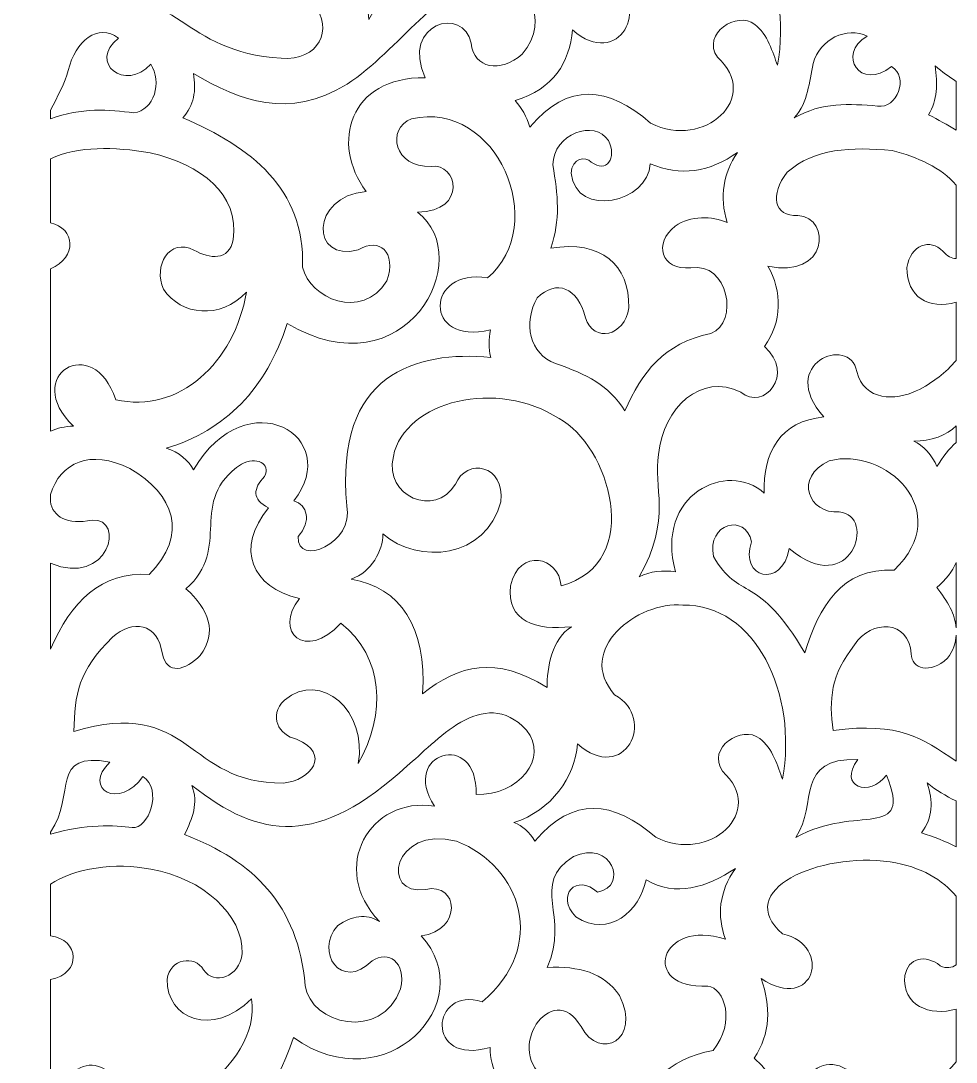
# Model space of a CAD drawing. Header units: centimetres. Extents: x -61 to 59, y -102 to 102.
# Drawn here: x 9.6 to 59.4, y -49.6 to 5.9 of the extents above; entities that cross this region are included whole.
import ezdxf

# ---------------------------------------------------------------- set-up
doc = ezdxf.new("R2010")
doc.units = ezdxf.units.CM
doc.header["$MEASUREMENT"] = 0
doc.layers.add('layer 1', color=7, linetype='Continuous')

msp = doc.modelspace()

# ---------------------------------------------------------------- linework, layer by layer
at = {"layer": 'layer 1', "color": 242, "lineweight": 9}
for points, knots in [([(23.37689, 19.18254), (22.43137, 19.40841), (22.38956, 20.54622), (23.20852, 20.96128), (23.20852, 20.96128), (22.81492, 22.16985), (20.26239, 21.0318), (20.27463, 19.31227), (20.27463, 19.31227), (20.35761, 17.55398), (20.26348, 16.01241), (18.862, 14.89542), (18.862, 14.89542), (19.77286, 14.0895), (20.30086, 13.17414), (19.98655, 12.01797), (19.98655, 12.01797), (19.24419, 10.15633), (17.63256, 10.61216), (17.43353, 11.7773), (17.43353, 11.7773), (17.34399, 13.53609), (15.25153, 13.3037), (14.18486, 11.57967), (14.18486, 11.57967), (13.33559, 10.21573), (13.01016, 9.0373), (13.10977, 7.17041), (13.10977, 7.17041), (17.99027, 7.80266), (18.08389, 4.25697), (23.43735, 3.93129), (23.43735, 3.93129), (25.42957, 3.77405), (26.26787, 5.46731), (25.16216, 6.80161), (25.16216, 6.80161), (22.4168, 7.43852), (23.34248, 9.98483), (25.50392, 9.69696), (25.50392, 9.69696), (27.33215, 9.32042), (27.97532, 7.97521), (28.10502, 5.99951), (28.10502, 5.99951), (29.80214, 8.57448), (28.92344, 12.47803), (26.8481, 12.85594), (26.8481, 12.85594), (25.38957, 10.90348), (23.41728, 12.51285), (24.82078, 14.17203), (24.82078, 14.17203), (21.86534, 15.01027), (21.69332, 18.03565), (23.37689, 19.18254)], [0, 0, 0, 0, 0.06666667, 0.06666667, 0.06666667, 0.06666667, 0.13333333, 0.13333333, 0.13333333, 0.13333333, 0.2, 0.2, 0.2, 0.2, 0.26666667, 0.26666667, 0.26666667, 0.26666667, 0.33333333, 0.33333333, 0.33333333, 0.33333333, 0.4, 0.4, 0.4, 0.4, 0.46666667, 0.46666667, 0.46666667, 0.46666667, 0.53333333, 0.53333333, 0.53333333, 0.53333333, 0.6, 0.6, 0.6, 0.6, 0.66666667, 0.66666667, 0.66666667, 0.66666667, 0.73333333, 0.73333333, 0.73333333, 0.73333333, 0.8, 0.8, 0.8, 0.8, 0.86666667, 0.86666667, 0.86666667, 0.86666667, 1, 1, 1, 1]), ([(49.89565, 3.56565), (50.73054, 8.11513), (48.46154, 12.927), (44.57618, 12.84465), (44.57618, 12.84465), (42.18297, 13.07529), (38.81976, 10.47894), (40.94722, 8.06553), (40.94722, 8.06553), (43.25028, 6.76927), (41.44954, 3.25725), (38.96798, 5.44351), (38.96798, 5.44351), (38.8041, 3.67942), (37.96786, 2.31881), (35.91851, 1.67709), (35.91851, 1.67709), (36.25076, 1.2759), (36.52347, 0.81877), (36.69001, 0.26187), (36.69001, 0.26187), (38.74519, 2.67186), (40.86577, 2.43936), (43.13504, 0.46625), (43.13504, 0.46625), (46.00891, -0.97396), (49.06803, 1.86029), (46.69555, 3.9875), (46.69555, 3.9875), (45.83176, 5.24096), (47.75802, 6.48308), (48.68553, 5.72973), (48.68553, 5.72973), (49.38289, 5.23892), (49.64687, 4.20858), (49.89565, 3.56565)], [0, 0, 0, 0, 0.1, 0.1, 0.1, 0.1, 0.2, 0.2, 0.2, 0.2, 0.3, 0.3, 0.3, 0.3, 0.4, 0.4, 0.4, 0.4, 0.5, 0.5, 0.5, 0.5, 0.6, 0.6, 0.6, 0.6, 0.7, 0.7, 0.7, 0.7, 0.8, 0.8, 0.8, 0.8, 1, 1, 1, 1]), ([(18.75193, 3.11043), (18.92088, 2.21238), (18.78221, 1.41273), (18.19396, 0.75681), (18.19396, 0.75681), (21.85401, -0.83523), (24.68898, -3.00024), (24.5773, -7.21145), (24.5773, -7.21145), (24.94355, -8.87405), (27.73123, -10.08719), (29.07132, -7.94175), (29.07132, -7.94175), (29.5972, -6.39894), (28.68657, -5.59996), (27.54265, -6.28436), (27.54265, -6.28436), (24.99698, -6.98672), (24.95708, -3.43083), (27.96565, -3.17852), (27.96565, -3.17852), (26.05858, -0.60715), (27.05309, 2.92789), (31.11791, 2.89371), (31.11791, 2.89371), (29.79016, 5.82453), (33.19143, 6.72695), (33.56771, 4.72536), (33.56771, 4.72536), (33.70656, 3.36002), (35.11988, 3.14331), (36.28795, 4.14052), (36.28795, 4.14052), (37.89175, 6.05261), (36.50646, 8.26344), (34.36508, 8.05575), (34.36508, 8.05575), (32.01914, 8.01314), (29.70455, 4.36174), (26.95295, 2.54956), (26.95295, 2.54956), (23.80066, 0.6242), (21.29445, 1.65525), (18.75193, 3.11043)], [0, 0, 0, 0, 0.08333333, 0.08333333, 0.08333333, 0.08333333, 0.16666667, 0.16666667, 0.16666667, 0.16666667, 0.25, 0.25, 0.25, 0.25, 0.33333333, 0.33333333, 0.33333333, 0.33333333, 0.41666667, 0.41666667, 0.41666667, 0.41666667, 0.5, 0.5, 0.5, 0.5, 0.58333333, 0.58333333, 0.58333333, 0.58333333, 0.66666667, 0.66666667, 0.66666667, 0.66666667, 0.75, 0.75, 0.75, 0.75, 0.83333333, 0.83333333, 0.83333333, 0.83333333, 1, 1, 1, 1]), ([(11.12796, 1.16585), (11.51034, 1.86999), (11.90112, 2.62315), (12.07964, 3.27937), (12.07964, 3.27937), (12.45218, 4.85993), (13.66718, 5.81805), (14.75527, 5.00789), (14.75527, 5.00789), (13.1033, 3.68562), (15.13853, 2.12088), (16.47635, 3.61468), (16.47635, 3.61468), (17.10275, 2.65516), (16.6694, 1.16003), (15.57457, 1.01749), (15.57457, 1.01749), (14.26764, 1.19239), (12.78266, 1.3115), (11.12796, 0.7002), (11.12796, 0.7002), (11.12796, 0.7002), (11.12796, 1.16585), (11.12796, 1.16585)], [0, 0, 0, 0, 0.14285714, 0.14285714, 0.14285714, 0.14285714, 0.28571429, 0.28571429, 0.28571429, 0.28571429, 0.42857143, 0.42857143, 0.42857143, 0.42857143, 0.57142857, 0.57142857, 0.57142857, 0.57142857, 0.71428571, 0.71428571, 0.71428571, 0.71428571, 1, 1, 1, 1]), ([(54.68117, 5.10878), (53.62026, 5.6336), (52.12713, 4.95193), (51.80781, 3.64907), (51.80781, 3.64907), (51.56365, 2.62652), (51.56512, 1.64885), (50.79573, 0.74554), (50.79573, 0.74554), (52.25347, 1.60858), (53.74476, 1.49243), (55.2401, 1.38182), (55.2401, 1.38182), (56.25127, 1.21261), (56.94597, 2.92966), (55.9789, 3.49048), (55.9789, 3.49048), (54.333, 2.16448), (53.01712, 4.12477), (54.68117, 5.10878)], [0, 0, 0, 0, 0.16666667, 0.16666667, 0.16666667, 0.16666667, 0.33333333, 0.33333333, 0.33333333, 0.33333333, 0.5, 0.5, 0.5, 0.5, 0.66666667, 0.66666667, 0.66666667, 0.66666667, 1, 1, 1, 1]), ([(59.42796, 0.08679), (58.96682, 0.37724), (58.47596, 0.6514), (57.95871, 0.91677), (57.95871, 0.91677), (58.4277, 1.72031), (58.44831, 2.56559), (58.30406, 3.51885), (58.30406, 3.51885), (58.67801, 3.21711), (59.05105, 2.93968), (59.42796, 2.6962), (59.42796, 2.6962), (59.42796, 2.6962), (59.42796, 0.08679), (59.42796, 0.08679)], [0, 0, 0, 0, 0.2, 0.2, 0.2, 0.2, 0.4, 0.4, 0.4, 0.4, 0.6, 0.6, 0.6, 0.6, 1, 1, 1, 1]), ([(30.70262, -4.27644), (33.40521, -4.24004), (32.82835, -1.6143), (31.42706, -1.83734), (31.42706, -1.83734), (29.4692, -1.92237), (29.00388, 0.15652), (30.39039, 0.70597), (30.39039, 0.70597), (34.95017, 1.71661), (37.77719, -4.9304), (34.43687, -7.78734), (34.43687, -7.78734), (31.13873, -7.20604), (30.95225, -11.43146), (34.59227, -10.55602), (34.59227, -10.55602), (34.49349, -11.04605), (34.48549, -11.535), (34.61016, -12.02234), (34.61016, -12.02234), (30.63724, -11.66201), (26.26066, -12.85418), (26.93924, -19.93797), (26.93924, -19.93797), (27.35476, -21.9305), (24.2581, -23.24294), (24.33547, -21.57966), (24.33547, -21.57966), (25.07071, -20.73581), (24.83454, -19.89563), (24.10257, -19.67184), (24.10257, -19.67184), (26.78607, -16.27634), (21.63773, -13.15359), (18.7583, -18.01072), (18.7583, -18.01072), (18.53927, -17.55796), (17.96689, -17.05015), (17.29726, -16.87178), (17.29726, -16.87178), (20.46057, -15.91943), (22.63433, -13.70992), (23.75528, -10.21261), (23.75528, -10.21261), (30.07788, -13.95511), (33.91138, -6.73069), (30.70262, -4.27644)], [0, 0, 0, 0, 0.07692308, 0.07692308, 0.07692308, 0.07692308, 0.15384615, 0.15384615, 0.15384615, 0.15384615, 0.23076923, 0.23076923, 0.23076923, 0.23076923, 0.30769231, 0.30769231, 0.30769231, 0.30769231, 0.38461538, 0.38461538, 0.38461538, 0.38461538, 0.46153846, 0.46153846, 0.46153846, 0.46153846, 0.53846154, 0.53846154, 0.53846154, 0.53846154, 0.61538462, 0.61538462, 0.61538462, 0.61538462, 0.69230769, 0.69230769, 0.69230769, 0.69230769, 0.76923077, 0.76923077, 0.76923077, 0.76923077, 0.84615385, 0.84615385, 0.84615385, 0.84615385, 1, 1, 1, 1]), ([(47.7594, -1.09326), (46.31082, -2.13578), (44.70431, -2.3963), (43.11572, -1.69466), (43.11572, -1.69466), (42.99801, -3.77896), (39.20249, -4.63885), (38.88997, -2.20715), (38.88997, -2.20715), (38.94362, -1.38153), (39.67033, -1.27142), (39.97207, -1.60733), (39.97207, -1.60733), (40.76197, -2.24017), (41.37293, -1.37374), (40.87995, -0.46492), (40.87995, -0.46492), (40.17795, 0.68961), (37.92484, -0.0922), (37.92076, -1.75807), (37.92076, -1.75807), (38.19416, -3.38524), (38.33347, -4.67212), (37.80739, -6.20097), (37.80739, -6.20097), (40.50876, -5.75771), (42.01945, -7.09303), (41.97341, -9.3765), (41.97341, -9.3765), (41.75119, -10.90861), (40.10751, -11.27087), (39.65438, -9.90762), (39.65438, -9.90762), (39.27153, -8.2921), (38.09976, -7.8385), (37.0855, -8.84955), (37.0855, -8.84955), (36.32969, -10.14897), (36.67127, -11.8626), (38.07047, -12.35359), (38.07047, -12.35359), (39.74644, -12.92374), (40.87861, -13.49951), (41.76808, -14.86804), (41.76808, -14.86804), (42.65772, -12.82969), (43.82574, -11.26838), (46.34785, -10.74774), (46.34785, -10.74774), (47.86816, -10.14429), (47.28072, -6.92856), (45.27847, -7.2411), (45.27847, -7.2411), (43.67944, -7.4003), (43.2772, -5.91422), (44.44477, -5.02005), (44.44477, -5.02005), (45.25134, -4.44439), (46.43202, -4.48239), (47.21838, -4.82906), (47.21838, -4.82906), (46.77373, -3.443), (47.02761, -2.2143), (47.7594, -1.09326)], [0, 0, 0, 0, 0.05882353, 0.05882353, 0.05882353, 0.05882353, 0.11764706, 0.11764706, 0.11764706, 0.11764706, 0.17647059, 0.17647059, 0.17647059, 0.17647059, 0.23529412, 0.23529412, 0.23529412, 0.23529412, 0.29411765, 0.29411765, 0.29411765, 0.29411765, 0.35294118, 0.35294118, 0.35294118, 0.35294118, 0.41176471, 0.41176471, 0.41176471, 0.41176471, 0.47058824, 0.47058824, 0.47058824, 0.47058824, 0.52941176, 0.52941176, 0.52941176, 0.52941176, 0.58823529, 0.58823529, 0.58823529, 0.58823529, 0.64705882, 0.64705882, 0.64705882, 0.64705882, 0.70588235, 0.70588235, 0.70588235, 0.70588235, 0.76470588, 0.76470588, 0.76470588, 0.76470588, 0.82352941, 0.82352941, 0.82352941, 0.82352941, 0.88235294, 0.88235294, 0.88235294, 0.88235294, 1, 1, 1, 1]), ([(11.12779, -1.43075), (12.63384, -0.7418), (14.48472, -0.79483), (16.45663, -1.10832), (16.45663, -1.10832), (19.15695, -1.75466), (21.215, -3.28362), (20.87159, -5.74804), (20.87159, -5.74804), (20.67403, -6.87654), (19.60731, -6.78749), (18.78296, -6.29736), (18.78296, -6.29736), (17.4581, -5.63253), (16.61393, -7.13392), (17.15317, -8.39163), (17.15317, -8.39163), (18.1141, -9.78705), (20.16264, -10.02685), (21.58417, -8.5395), (21.58417, -8.5395), (20.93606, -12.30434), (17.99424, -15.0467), (14.60897, -14.27773), (14.60897, -14.27773), (13.42629, -10.63974), (9.5513, -12.99864), (12.36352, -15.68785), (12.36352, -15.68785), (11.90332, -15.7023), (11.49264, -15.79477), (11.12796, -15.95405), (11.12796, -15.95405), (11.12796, -15.95405), (11.12761, -7.30747), (11.12761, -7.30747), (11.12761, -7.30747), (12.5742, -6.691), (12.45684, -5.12637), (11.12779, -4.84628), (11.12779, -4.84628), (11.12779, -4.84628), (11.12779, -1.43075), (11.12779, -1.43075)], [0, 0, 0, 0, 0.08333333, 0.08333333, 0.08333333, 0.08333333, 0.16666667, 0.16666667, 0.16666667, 0.16666667, 0.25, 0.25, 0.25, 0.25, 0.33333333, 0.33333333, 0.33333333, 0.33333333, 0.41666667, 0.41666667, 0.41666667, 0.41666667, 0.5, 0.5, 0.5, 0.5, 0.58333333, 0.58333333, 0.58333333, 0.58333333, 0.66666667, 0.66666667, 0.66666667, 0.66666667, 0.75, 0.75, 0.75, 0.75, 0.83333333, 0.83333333, 0.83333333, 0.83333333, 1, 1, 1, 1]), ([(59.42796, -12.18502), (58.88728, -12.82094), (58.2014, -13.37486), (57.30044, -13.80901), (57.30044, -13.80901), (56.21606, -14.31825), (54.53043, -14.37942), (54.12423, -12.76884), (54.12423, -12.76884), (53.76481, -10.78723), (49.82686, -12.36157), (52.3731, -15.19951), (52.3731, -15.19951), (50.05329, -15.40564), (49.09656, -17.11435), (49.19629, -19.26078), (49.19629, -19.26078), (47.24097, -17.49009), (43.32513, -19.33183), (44.46554, -23.45242), (44.46554, -23.45242), (43.79926, -23.37512), (43.11328, -23.40241), (42.52572, -23.73132), (42.52572, -23.73132), (44.31013, -20.59492), (43.24224, -18.92839), (43.55626, -17.19267), (43.55626, -17.19267), (43.79979, -14.68611), (45.8477, -12.8244), (47.93631, -13.87094), (47.93631, -13.87094), (49.17997, -14.9207), (50.85596, -12.90997), (49.20562, -11.4461), (49.20562, -11.4461), (50.14735, -10.15336), (50.16726, -8.48384), (49.38367, -7.14911), (49.38367, -7.14911), (52.56693, -7.87173), (52.83415, -4.60013), (50.9848, -4.44787), (50.9848, -4.44787), (49.70791, -4.53329), (49.48382, -3.34189), (50.41204, -2.1503), (50.41204, -2.1503), (51.8795, -0.86484), (53.82248, -0.79513), (56.01268, -0.99252), (56.01268, -0.99252), (57.37126, -1.33703), (58.62016, -1.90113), (59.42796, -2.82951), (59.42796, -2.82951), (59.42796, -2.82951), (59.42796, -6.75359), (59.42796, -6.75359), (59.42796, -6.75359), (59.20425, -6.74269), (58.96093, -6.62347), (58.71803, -6.36471), (58.71803, -6.36471), (58.05629, -5.65674), (56.97838, -6.02613), (56.80109, -7.22618), (56.80109, -7.22618), (56.78749, -8.8111), (57.96227, -9.49627), (59.42795, -9.08584), (59.42795, -9.08584), (59.42795, -9.08584), (59.42796, -12.18502), (59.42796, -12.18502)], [0, 0, 0, 0, 0.05, 0.05, 0.05, 0.05, 0.1, 0.1, 0.1, 0.1, 0.15, 0.15, 0.15, 0.15, 0.2, 0.2, 0.2, 0.2, 0.25, 0.25, 0.25, 0.25, 0.3, 0.3, 0.3, 0.3, 0.35, 0.35, 0.35, 0.35, 0.4, 0.4, 0.4, 0.4, 0.45, 0.45, 0.45, 0.45, 0.5, 0.5, 0.5, 0.5, 0.55, 0.55, 0.55, 0.55, 0.6, 0.6, 0.6, 0.6, 0.65, 0.65, 0.65, 0.65, 0.7, 0.7, 0.7, 0.7, 0.75, 0.75, 0.75, 0.75, 0.8, 0.8, 0.8, 0.8, 0.85, 0.85, 0.85, 0.85, 0.9, 0.9, 0.9, 0.9, 1, 1, 1, 1]), ([(32.72344, -18.79144), (31.63496, -20.58553), (28.92527, -19.43884), (29.41603, -17.30243), (29.41603, -17.30243), (30.02558, -14.31827), (35.00444, -13.14363), (38.25352, -15.28805), (38.25352, -15.28805), (40.87173, -16.64982), (42.89875, -22.95236), (38.36244, -24.21165), (38.36244, -24.21165), (38.25438, -22.65386), (36.14264, -22.14538), (35.65972, -24.20274), (35.65972, -24.20274), (35.42111, -26.07653), (37.04344, -26.6098), (38.91272, -26.38379), (38.91272, -26.38379), (37.88795, -27.00078), (37.59753, -28.59568), (37.61146, -29.62606), (37.61146, -29.62606), (34.89885, -27.9167), (32.90689, -28.42288), (30.9742, -29.95848), (30.9742, -29.95848), (31.21611, -26.42667), (29.77494, -24.28371), (27.17039, -23.84545), (27.17039, -23.84545), (28.26053, -23.47249), (28.85062, -22.32698), (28.85893, -21.43648), (28.85893, -21.43648), (30.73883, -23.08515), (34.36506, -22.74824), (35.14409, -19.72038), (35.14409, -19.72038), (35.39941, -17.75433), (33.30644, -17.35228), (32.72344, -18.79144)], [0, 0, 0, 0, 0.08333333, 0.08333333, 0.08333333, 0.08333333, 0.16666667, 0.16666667, 0.16666667, 0.16666667, 0.25, 0.25, 0.25, 0.25, 0.33333333, 0.33333333, 0.33333333, 0.33333333, 0.41666667, 0.41666667, 0.41666667, 0.41666667, 0.5, 0.5, 0.5, 0.5, 0.58333333, 0.58333333, 0.58333333, 0.58333333, 0.66666667, 0.66666667, 0.66666667, 0.66666667, 0.75, 0.75, 0.75, 0.75, 0.83333333, 0.83333333, 0.83333333, 0.83333333, 1, 1, 1, 1]), ([(59.42795, -16.55564), (59.05879, -16.89186), (58.70942, -17.31947), (58.39732, -17.84953), (58.39732, -17.84953), (58.19224, -17.28067), (57.64845, -16.68974), (57.16848, -16.48743), (57.16848, -16.48743), (58.07441, -16.48724), (58.95227, -16.18951), (59.42796, -15.67409), (59.42796, -15.67409), (59.42796, -15.67409), (59.42795, -16.55564), (59.42795, -16.55564)], [0, 0, 0, 0, 0.2, 0.2, 0.2, 0.2, 0.4, 0.4, 0.4, 0.4, 0.6, 0.6, 0.6, 0.6, 1, 1, 1, 1]), ([(11.12796, -19.33121), (11.65006, -17.63803), (13.26128, -16.88719), (15.36619, -17.9558), (15.36619, -17.9558), (17.74649, -19.29899), (18.49241, -21.47573), (16.39884, -23.59979), (16.39884, -23.59979), (13.83417, -23.41394), (12.24398, -25.05218), (11.12796, -27.57853), (11.12796, -27.57853), (11.12796, -27.57853), (11.1278, -22.99856), (11.1278, -22.99856), (11.1278, -22.99856), (14.20815, -24.31084), (15.18392, -20.56995), (13.34658, -20.70401), (13.34658, -20.70401), (12.02264, -20.95306), (11.25468, -20.53751), (11.12796, -19.70187), (11.12796, -19.70187), (11.12796, -19.70187), (11.12796, -19.33121), (11.12796, -19.33121)], [0, 0, 0, 0, 0.125, 0.125, 0.125, 0.125, 0.25, 0.25, 0.25, 0.25, 0.375, 0.375, 0.375, 0.375, 0.5, 0.5, 0.5, 0.5, 0.625, 0.625, 0.625, 0.625, 0.75, 0.75, 0.75, 0.75, 1, 1, 1, 1]), ([(53.18908, -20.25958), (51.58456, -20.3979), (50.74324, -18.41088), (52.6531, -17.54255), (52.6531, -17.54255), (55.66019, -16.73762), (59.39022, -20.2397), (56.11818, -23.3664), (56.11818, -23.3664), (53.31454, -23.22421), (52.11154, -25.32056), (51.35346, -27.78227), (51.35346, -27.78227), (48.87581, -23.5434), (47.8351, -24.99916), (46.48983, -22.64302), (46.48983, -22.64302), (46.12697, -20.86062), (48.18847, -20.31265), (48.51578, -21.86696), (48.51578, -21.86696), (47.8517, -23.82736), (50.12796, -24.37233), (50.53134, -22.21947), (50.53134, -22.21947), (53.82133, -24.99542), (55.23577, -20.44235), (53.18908, -20.25958)], [0, 0, 0, 0, 0.125, 0.125, 0.125, 0.125, 0.25, 0.25, 0.25, 0.25, 0.375, 0.375, 0.375, 0.375, 0.5, 0.5, 0.5, 0.5, 0.625, 0.625, 0.625, 0.625, 0.75, 0.75, 0.75, 0.75, 1, 1, 1, 1]), ([(22.76628, -20.04431), (21.84223, -19.59123), (21.9539, -19.01024), (22.53635, -18.37108), (22.53635, -18.37108), (22.933, -17.68187), (22.0831, -17.28022), (21.31322, -17.71559), (21.31322, -17.71559), (18.37355, -19.69292), (20.87609, -22.18224), (18.35696, -24.36158), (18.35696, -24.36158), (19.56463, -25.45022), (20.05478, -26.69428), (19.11264, -27.91395), (19.11264, -27.91395), (18.33187, -28.74405), (17.33919, -28.9447), (17.10066, -27.85471), (17.10066, -27.85471), (16.8422, -26.13292), (15.5088, -26.00851), (14.43776, -26.94343), (14.43776, -26.94343), (12.59936, -28.741), (12.43306, -29.96973), (12.38109, -31.97133), (12.38109, -31.97133), (18.64427, -30.07427), (18.35711, -34.80332), (23.553, -34.72103), (23.553, -34.72103), (25.00421, -34.58813), (26.13578, -33.17063), (24.25777, -32.38692), (24.25777, -32.38692), (23.31194, -32.16113), (22.73067, -31.16258), (23.60378, -30.29985), (23.60378, -30.29985), (25.58489, -28.66543), (28.05648, -30.91199), (27.54193, -33.68767), (27.54193, -33.68767), (29.05951, -31.00143), (28.91131, -28.01429), (26.6125, -26.19872), (26.6125, -26.19872), (24.72736, -28.2684), (22.9756, -26.63458), (24.41761, -24.88468), (24.41761, -24.88468), (21.84985, -24.2779), (20.9745, -22.2197), (22.76628, -20.04431)], [0, 0, 0, 0, 0.06666667, 0.06666667, 0.06666667, 0.06666667, 0.13333333, 0.13333333, 0.13333333, 0.13333333, 0.2, 0.2, 0.2, 0.2, 0.26666667, 0.26666667, 0.26666667, 0.26666667, 0.33333333, 0.33333333, 0.33333333, 0.33333333, 0.4, 0.4, 0.4, 0.4, 0.46666667, 0.46666667, 0.46666667, 0.46666667, 0.53333333, 0.53333333, 0.53333333, 0.53333333, 0.6, 0.6, 0.6, 0.6, 0.66666667, 0.66666667, 0.66666667, 0.66666667, 0.73333333, 0.73333333, 0.73333333, 0.73333333, 0.8, 0.8, 0.8, 0.8, 0.86666667, 0.86666667, 0.86666667, 0.86666667, 1, 1, 1, 1]), ([(59.42796, -26.45123), (59.42796, -26.45123), (59.42796, -22.96286), (59.42796, -22.96286), (59.42796, -22.96286), (59.21263, -23.43154), (58.88263, -23.87104), (58.39228, -24.30237), (58.39228, -24.30237), (58.9815, -25.01566), (59.36884, -25.73145), (59.42796, -26.45123)], [0, 0, 0, 0, 0.25, 0.25, 0.25, 0.25, 0.5, 0.5, 0.5, 0.5, 1, 1, 1, 1]), ([(50.1647, -34.51466), (50.99959, -29.96518), (48.73059, -25.1533), (44.84523, -25.23565), (44.84523, -25.23565), (42.45202, -25.00502), (39.08881, -27.60136), (41.21627, -30.01477), (41.21627, -30.01477), (43.51933, -31.31103), (41.71859, -34.82305), (39.23703, -32.6368), (39.23703, -32.6368), (39.07315, -34.40088), (37.88591, -36.18479), (35.83657, -36.82651), (35.83657, -36.82651), (36.31277, -37.00596), (36.67523, -37.32682), (36.95906, -37.81843), (36.95906, -37.81843), (39.01424, -35.40845), (41.13482, -35.64095), (43.40409, -37.61406), (43.40409, -37.61406), (46.27796, -39.05427), (49.33708, -36.22002), (46.9646, -34.09281), (46.9646, -34.09281), (46.10081, -32.83935), (48.02707, -31.59723), (48.95458, -32.35057), (48.95458, -32.35057), (49.65194, -32.84139), (49.91592, -33.87173), (50.1647, -34.51466)], [0, 0, 0, 0, 0.1, 0.1, 0.1, 0.1, 0.2, 0.2, 0.2, 0.2, 0.3, 0.3, 0.3, 0.3, 0.4, 0.4, 0.4, 0.4, 0.5, 0.5, 0.5, 0.5, 0.6, 0.6, 0.6, 0.6, 0.7, 0.7, 0.7, 0.7, 0.8, 0.8, 0.8, 0.8, 1, 1, 1, 1]), ([(59.42796, -33.56058), (57.53324, -32.29026), (56.46256, -31.46902), (52.87039, -31.91196), (52.87039, -31.91196), (52.62195, -30.29304), (52.7554, -28.92615), (54.00894, -27.35179), (54.00894, -27.35179), (54.88784, -25.97924), (56.92381, -26.00333), (57.0317, -27.83864), (57.0317, -27.83864), (57.04534, -28.61811), (58.04388, -28.94368), (58.96197, -28.06651), (58.96197, -28.06651), (59.28879, -27.66203), (59.39359, -27.24209), (59.42796, -26.8321), (59.42796, -26.8321), (59.42796, -26.8321), (59.42796, -33.56058), (59.42796, -33.56058)], [0, 0, 0, 0, 0.14285714, 0.14285714, 0.14285714, 0.14285714, 0.28571429, 0.28571429, 0.28571429, 0.28571429, 0.42857143, 0.42857143, 0.42857143, 0.42857143, 0.57142857, 0.57142857, 0.57142857, 0.57142857, 0.71428571, 0.71428571, 0.71428571, 0.71428571, 1, 1, 1, 1]), ([(18.66805, -34.84678), (19.03615, -35.81663), (18.70371, -36.59302), (18.281, -37.47074), (18.281, -37.47074), (21.94167, -38.87081), (24.3358, -41.21696), (24.72139, -45.51353), (24.72139, -45.51353), (24.98234, -47.58503), (28.77186, -48.52451), (29.80408, -45.69242), (29.80408, -45.69242), (30.11478, -44.257), (29.14327, -43.61939), (28.27746, -44.20261), (28.27746, -44.20261), (26.63556, -45.85678), (25.19169, -43.7095), (26.45271, -42.31839), (26.45271, -42.31839), (27.21282, -41.80105), (27.95496, -41.66976), (28.67084, -42.10276), (28.67084, -42.10276), (25.94032, -39.2449), (28.16442, -35.42188), (31.6126, -35.94929), (31.6126, -35.94929), (29.72737, -33.11603), (33.9296, -31.82168), (33.82587, -35.33566), (33.82587, -35.33566), (36.12251, -35.38799), (37.70484, -33.38675), (36.51887, -31.89632), (36.51887, -31.89632), (34.22604, -29.42422), (31.59927, -32.6262), (30.15444, -33.7989), (30.15444, -33.7989), (25.46018, -38.14094), (22.30492, -37.72647), (18.66805, -34.84678)], [0, 0, 0, 0, 0.08333333, 0.08333333, 0.08333333, 0.08333333, 0.16666667, 0.16666667, 0.16666667, 0.16666667, 0.25, 0.25, 0.25, 0.25, 0.33333333, 0.33333333, 0.33333333, 0.33333333, 0.41666667, 0.41666667, 0.41666667, 0.41666667, 0.5, 0.5, 0.5, 0.5, 0.58333333, 0.58333333, 0.58333333, 0.58333333, 0.66666667, 0.66666667, 0.66666667, 0.66666667, 0.75, 0.75, 0.75, 0.75, 0.83333333, 0.83333333, 0.83333333, 0.83333333, 1, 1, 1, 1]), ([(11.12796, -37.33789), (12.53236, -35.29981), (11.06019, -33.02915), (14.30451, -33.60138), (14.30451, -33.60138), (12.77521, -35.04293), (14.86222, -36.17736), (16.05177, -34.36637), (16.05177, -34.36637), (17.14991, -35.08065), (16.35099, -37.20437), (15.4818, -37.09017), (15.4818, -37.09017), (14.57456, -36.97104), (13.00417, -36.88192), (11.12778, -37.45306), (11.12778, -37.45306), (11.12778, -37.45306), (11.12796, -37.33789), (11.12796, -37.33789)], [0, 0, 0, 0, 0.16666667, 0.16666667, 0.16666667, 0.16666667, 0.33333333, 0.33333333, 0.33333333, 0.33333333, 0.5, 0.5, 0.5, 0.5, 0.66666667, 0.66666667, 0.66666667, 0.66666667, 1, 1, 1, 1]), ([(54.17929, -33.46806), (50.83273, -33.34828), (52.05175, -35.81852), (50.88654, -37.62053), (50.88654, -37.62053), (54.09079, -35.80759), (57.10526, -37.85402), (55.72099, -34.29536), (55.72099, -34.29536), (54.82075, -35.49353), (53.08696, -34.9479), (54.17929, -33.46806)], [0, 0, 0, 0, 0.25, 0.25, 0.25, 0.25, 0.5, 0.5, 0.5, 0.5, 1, 1, 1, 1]), ([(59.42796, -38.12605), (58.86104, -37.8368), (58.24082, -37.58628), (57.57062, -37.37924), (57.57062, -37.37924), (58.20322, -36.55792), (58.19613, -35.69209), (57.88377, -34.71466), (57.88377, -34.71466), (58.3512, -35.09303), (58.87254, -35.41909), (59.42795, -35.67026), (59.42795, -35.67026), (59.42795, -35.67026), (59.42796, -38.12605), (59.42796, -38.12605)], [0, 0, 0, 0, 0.2, 0.2, 0.2, 0.2, 0.4, 0.4, 0.4, 0.4, 0.6, 0.6, 0.6, 0.6, 1, 1, 1, 1]), ([(24.09543, -48.29711), (23.11565, -51.20624), (21.27711, -53.98298), (17.88408, -54.34383), (17.88408, -54.34383), (18.38195, -54.65288), (18.7676, -55.06541), (18.9892, -55.62928), (18.9892, -55.62928), (21.80888, -51.25345), (27.12479, -54.48925), (24.2506, -57.57631), (24.2506, -57.57631), (25.15877, -57.87243), (25.26346, -58.60044), (24.80356, -59.96839), (24.80356, -59.96839), (24.78322, -61.01965), (26.98264, -60.98931), (26.70453, -59.5157), (26.70453, -59.5157), (26.26073, -52.95606), (28.97313, -49.75244), (34.97355, -50.40604), (34.97355, -50.40604), (34.72832, -49.98378), (34.5651, -49.41586), (34.57706, -48.81864), (34.57706, -48.81864), (31.05865, -49.85323), (31.41925, -45.49815), (34.1494, -46.39359), (34.1494, -46.39359), (37.66998, -43.42877), (36.26294, -39.19827), (32.78772, -37.8205), (32.78772, -37.8205), (29.36411, -36.97015), (28.70876, -40.78067), (31.14312, -40.39654), (31.14312, -40.39654), (32.88576, -39.98594), (33.13028, -42.57036), (30.90098, -42.87166), (30.90098, -42.87166), (34.1494, -46.39359), (28.99243, -51.79982), (24.09543, -48.29711)], [0, 0, 0, 0, 0.07692308, 0.07692308, 0.07692308, 0.07692308, 0.15384615, 0.15384615, 0.15384615, 0.15384615, 0.23076923, 0.23076923, 0.23076923, 0.23076923, 0.30769231, 0.30769231, 0.30769231, 0.30769231, 0.38461538, 0.38461538, 0.38461538, 0.38461538, 0.46153846, 0.46153846, 0.46153846, 0.46153846, 0.53846154, 0.53846154, 0.53846154, 0.53846154, 0.61538462, 0.61538462, 0.61538462, 0.61538462, 0.69230769, 0.69230769, 0.69230769, 0.69230769, 0.76923077, 0.76923077, 0.76923077, 0.76923077, 0.84615385, 0.84615385, 0.84615385, 0.84615385, 1, 1, 1, 1]), ([(47.65938, -39.27311), (46.07967, -40.29938), (44.49361, -40.80601), (42.89002, -39.87604), (42.89002, -39.87604), (42.56645, -41.54383), (40.90832, -43.00963), (39.15361, -41.85957), (39.15361, -41.85957), (38.02539, -40.68264), (39.19853, -39.53), (40.30021, -40.53617), (40.30021, -40.53617), (41.99904, -40.22764), (41.0452, -37.71679), (39.01588, -38.64097), (39.01588, -38.64097), (36.65967, -40.12928), (38.85656, -41.83875), (37.62563, -44.54942), (37.62563, -44.54942), (39.31494, -44.48326), (40.63901, -44.8232), (41.46745, -46.05286), (41.46745, -46.05286), (42.68363, -48.42636), (40.41061, -49.57844), (39.42408, -47.71194), (39.42408, -47.71194), (37.90381, -45.06929), (35.16373, -49.05648), (37.66174, -50.56973), (37.66174, -50.56973), (39.09281, -51.0693), (40.3169, -51.57392), (41.87996, -53.16134), (41.87996, -53.16134), (42.69796, -50.95216), (44.05823, -49.40341), (46.46152, -48.98808), (46.46152, -48.98808), (47.71266, -47.44895), (47.05501, -45.65341), (46.18899, -45.555), (46.18899, -45.555), (42.50276, -45.70454), (43.62113, -41.89874), (47.12068, -43.05018), (47.12068, -43.05018), (46.67182, -41.79881), (46.76761, -40.54081), (47.65938, -39.27311)], [0, 0, 0, 0, 0.07142857, 0.07142857, 0.07142857, 0.07142857, 0.14285714, 0.14285714, 0.14285714, 0.14285714, 0.21428571, 0.21428571, 0.21428571, 0.21428571, 0.28571429, 0.28571429, 0.28571429, 0.28571429, 0.35714286, 0.35714286, 0.35714286, 0.35714286, 0.42857143, 0.42857143, 0.42857143, 0.42857143, 0.5, 0.5, 0.5, 0.5, 0.57142857, 0.57142857, 0.57142857, 0.57142857, 0.64285714, 0.64285714, 0.64285714, 0.64285714, 0.71428571, 0.71428571, 0.71428571, 0.71428571, 0.78571429, 0.78571429, 0.78571429, 0.78571429, 0.85714286, 0.85714286, 0.85714286, 0.85714286, 1, 1, 1, 1]), ([(59.42796, -49.59675), (58.26021, -51.02614), (56.62703, -51.68564), (54.50777, -51.52153), (54.50777, -51.52153), (53.62208, -47.98474), (49.4608, -50.31964), (52.34971, -53.0153), (52.34971, -53.0153), (50.18464, -53.28498), (48.89693, -55.12571), (49.17906, -57.3558), (49.17906, -57.3558), (46.9644, -54.70815), (42.98471, -57.64785), (44.53948, -61.72825), (44.53948, -61.72825), (43.82517, -61.56236), (43.11328, -61.59901), (42.40437, -61.88002), (42.40437, -61.88002), (43.47783, -60.21185), (43.62127, -58.22343), (43.42466, -56.21092), (43.42466, -56.21092), (43.38213, -53.89277), (44.69407, -51.96936), (46.83639, -51.23806), (46.83639, -51.23806), (48.75198, -53.12115), (51.05523, -51.43882), (48.66293, -49.40093), (48.66293, -49.40093), (49.52664, -48.06454), (49.55997, -46.63892), (49.02513, -45.15206), (49.02513, -45.15206), (51.87454, -47.02469), (52.86515, -43.38485), (50.17412, -42.76211), (50.17412, -42.76211), (47.47735, -40.44813), (52.13142, -38.39414), (55.9096, -38.92101), (55.9096, -38.92101), (57.57181, -39.17759), (58.72387, -39.90654), (59.42796, -40.75615), (59.42796, -40.75615), (59.42796, -40.75615), (59.42796, -44.41276), (59.42796, -44.41276), (59.42796, -44.41276), (59.18951, -44.57771), (58.92128, -44.63411), (58.57508, -44.46132), (58.57508, -44.46132), (57.78206, -43.82997), (56.85906, -44.049), (56.69597, -44.98707), (56.69597, -44.98707), (56.50875, -46.58863), (58.03803, -47.18227), (59.42796, -46.77328), (59.42796, -46.77328), (59.42796, -46.77328), (59.42796, -49.59675), (59.42796, -49.59675)], [0, 0, 0, 0, 0.05555556, 0.05555556, 0.05555556, 0.05555556, 0.11111111, 0.11111111, 0.11111111, 0.11111111, 0.16666667, 0.16666667, 0.16666667, 0.16666667, 0.22222222, 0.22222222, 0.22222222, 0.22222222, 0.27777778, 0.27777778, 0.27777778, 0.27777778, 0.33333333, 0.33333333, 0.33333333, 0.33333333, 0.38888889, 0.38888889, 0.38888889, 0.38888889, 0.44444444, 0.44444444, 0.44444444, 0.44444444, 0.5, 0.5, 0.5, 0.5, 0.55555556, 0.55555556, 0.55555556, 0.55555556, 0.61111111, 0.61111111, 0.61111111, 0.61111111, 0.66666667, 0.66666667, 0.66666667, 0.66666667, 0.72222222, 0.72222222, 0.72222222, 0.72222222, 0.77777778, 0.77777778, 0.77777778, 0.77777778, 0.83333333, 0.83333333, 0.83333333, 0.83333333, 0.88888889, 0.88888889, 0.88888889, 0.88888889, 1, 1, 1, 1]), ([(11.12796, -40.11795), (12.3762, -39.27464), (14.59267, -38.92699), (16.48558, -39.31842), (16.48558, -39.31842), (19.26554, -39.7943), (21.40894, -41.75138), (21.35892, -43.8052), (21.35892, -43.8052), (21.21759, -45.09571), (19.84694, -45.51044), (19.29562, -44.68933), (19.29562, -44.68933), (18.8385, -43.85689), (17.49019, -44.10034), (17.35313, -45.17396), (17.35313, -45.17396), (17.31884, -47.32351), (19.78401, -48.28894), (21.84314, -46.23524), (21.84314, -46.23524), (22.49825, -49.86783), (16.40623, -53.70307), (14.93055, -51.55806), (14.93055, -51.55806), (14.40452, -48.34713), (10.22762, -49.81188), (12.96438, -53.18958), (12.96438, -53.18958), (12.23029, -53.20984), (11.61958, -53.37488), (11.12796, -53.6608), (11.12796, -53.6608), (11.12796, -53.6608), (11.12778, -45.20139), (11.12778, -45.20139), (11.12778, -45.20139), (12.83814, -44.87214), (12.65794, -43.055), (11.12796, -42.8674), (11.12796, -42.8674), (11.12796, -42.8674), (11.12796, -40.11795), (11.12796, -40.11795)], [0, 0, 0, 0, 0.08333333, 0.08333333, 0.08333333, 0.08333333, 0.16666667, 0.16666667, 0.16666667, 0.16666667, 0.25, 0.25, 0.25, 0.25, 0.33333333, 0.33333333, 0.33333333, 0.33333333, 0.41666667, 0.41666667, 0.41666667, 0.41666667, 0.5, 0.5, 0.5, 0.5, 0.58333333, 0.58333333, 0.58333333, 0.58333333, 0.66666667, 0.66666667, 0.66666667, 0.66666667, 0.75, 0.75, 0.75, 0.75, 0.83333333, 0.83333333, 0.83333333, 0.83333333, 1, 1, 1, 1])]:
    msp.add_open_spline(points, degree=3, knots=knots, dxfattribs=at)

doc.saveas('drawing.dxf')
